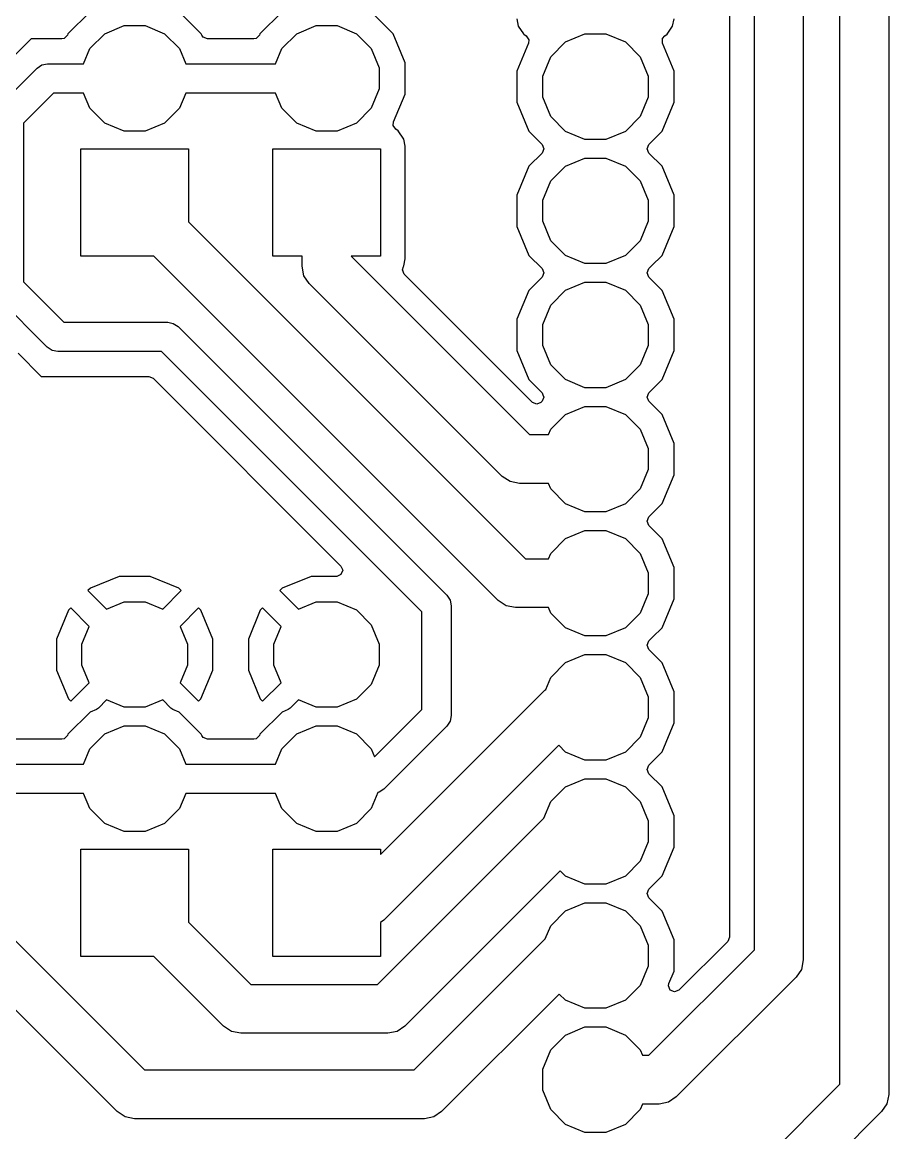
# Model space of a CAD drawing. Header units: millimetres. Extents: x 102.9 to 147, y -135 to -49.9.
# Drawn here: x 114.27 to 132, y -115.79 to -93.06 of the extents above; entities that cross this region are included whole.
import ezdxf

# ---------------------------------------------------------------- set-up
doc = ezdxf.new("R2010")
doc.units = ezdxf.units.MM
doc.layers.add('B.Cu', color=153, linetype='CONTINUOUS', true_color=0x4d7fc4)

msp = doc.modelspace()

# ---------------------------------------------------------------- linework, layer by layer
at = {"layer": 'B.Cu', "linetype": 'CONTINUOUS'}
for p, q in [((132, -89.5), (132, -115)), ((131, -114.792893), (131, -89.707106)), ((130.25, -90.75), (130.25, -112.25)), ((129.25, -112.042893), (129.25, -90.957106)), ((128.7415, -91.219096), (128.7415, -111.780904)), ((115.663123, -92.846381), (115.210648, -93.298856)), ((117.937887, -93.298858), (117.485409, -92.84638)), ((119.588856, -92.846381), (119.136381, -93.298856)), ((121.86362, -93.298858), (121.411142, -92.84638)), ((115.96314, -93.295383), (116.359668, -93.131136)), ((116.359668, -93.131136), (116.788866, -93.131136)), ((116.788866, -93.131136), (117.185394, -93.295383)), ((119.888873, -93.295383), (120.285401, -93.131136)), ((120.285401, -93.131136), (120.714599, -93.131136)), ((120.714599, -93.131136), (121.111127, -93.295383)), ((124.3915, -92.990086), (124.421002, -93.138402)), ((124.421002, -93.138402), (124.421003, -93.138405)), ((124.421003, -93.138405), (124.421004, -93.138407)), ((124.421004, -93.138407), (124.528212, -93.298856)), ((127.466608, -93.306608), (127.578996, -93.138407)), ((127.578996, -93.138407), (127.6085, -92.990082)), ((115.132728, -93.392062), (115.085277, -93.4015)), ((115.199837, -93.324954), (115.132728, -93.392062)), ((115.210645, -93.29886), (115.199837, -93.324954)), ((115.210648, -93.298856), (115.210645, -93.29886)), ((115.65965, -93.598873), (115.96314, -93.295383)), ((117.185394, -93.295383), (117.488884, -93.598873)), ((117.937887, -93.298859), (117.937887, -93.298858)), ((117.937888, -93.29886), (117.937887, -93.298859)), ((117.948697, -93.324954), (117.937888, -93.29886)), ((117.975576, -93.365181), (117.948697, -93.324954)), ((118.063257, -93.4015), (117.975576, -93.365181)), ((119.058461, -93.392062), (119.01101, -93.4015)), ((119.12557, -93.324954), (119.058461, -93.392062)), ((119.136378, -93.29886), (119.12557, -93.324954)), ((119.136381, -93.298856), (119.136378, -93.29886)), ((119.585383, -93.598873), (119.888873, -93.295383)), ((121.111127, -93.295383), (121.414617, -93.598873)), ((122.1085, -93.89005), (121.86362, -93.298858)), ((124.528212, -93.298856), (124.533392, -93.306608)), ((124.533392, -93.306608), (124.582078, -93.339139)), ((124.582078, -93.339139), (124.634805, -93.418049)), ((125.388873, -93.465383), (125.785401, -93.301136)), ((125.785401, -93.301136), (126.214599, -93.301136)), ((126.214599, -93.301136), (126.611127, -93.465383)), ((127.37225, -93.394788), (127.417918, -93.339141)), ((127.37225, -93.489692), (127.37225, -93.394788)), ((127.417918, -93.339141), (127.466608, -93.306608)), ((114.455107, -93.4015), (113.1915, -94.665107)), ((115.085277, -93.4015), (114.455107, -93.4015)), ((115.530777, -93.91), (115.65965, -93.598873)), ((117.488884, -93.598873), (117.617757, -93.91)), ((119.01101, -93.4015), (118.063257, -93.4015)), ((119.45651, -93.91), (119.585383, -93.598873)), ((121.414617, -93.598873), (121.578864, -93.995401)), ((124.627749, -93.489694), (124.3915, -94.060048)), ((124.634805, -93.418049), (124.627749, -93.489694)), ((125.085383, -93.768873), (125.388873, -93.465383)), ((126.611127, -93.465383), (126.914617, -93.768873)), ((127.6085, -94.06005), (127.37225, -93.489692)), ((124.921136, -94.165401), (125.085383, -93.768873)), ((126.914617, -93.768873), (127.078864, -94.165401)), ((113.787868, -94.787868), (114.577868, -93.997868)), ((114.577868, -93.997868), (114.675195, -93.932836)), ((114.675195, -93.932836), (114.79, -93.91)), ((114.79, -93.91), (115.530777, -93.91)), ((117.617757, -93.91), (119.45651, -93.91)), ((121.578864, -93.995401), (121.578864, -94.424599)), ((122.1085, -94.52995), (122.1085, -93.89005)), ((124.3915, -94.060048), (124.3915, -94.699951)), ((127.6085, -94.69995), (127.6085, -94.06005)), ((124.921136, -94.594599), (124.921136, -94.165401)), ((127.078864, -94.165401), (127.078864, -94.594599)), ((114.914264, -94.51), (114.3, -95.124264)), ((115.530777, -94.51), (114.914264, -94.51)), ((115.65965, -94.821127), (115.530777, -94.51)), ((117.617757, -94.51), (117.488884, -94.821127)), ((119.45651, -94.51), (117.617757, -94.51)), ((119.585383, -94.821127), (119.45651, -94.51)), ((121.578864, -94.424599), (121.414617, -94.821127)), ((121.872249, -95.100308), (122.1085, -94.52995)), ((124.3915, -94.699951), (124.63638, -95.291142)), ((125.085383, -94.991127), (124.921136, -94.594599)), ((127.078864, -94.594599), (126.914617, -94.991127)), ((127.36362, -95.291142), (127.6085, -94.69995)), ((115.96314, -95.124617), (115.65965, -94.821127)), ((117.488884, -94.821127), (117.185394, -95.124617)), ((119.888873, -95.124617), (119.585383, -94.821127)), ((121.414617, -94.821127), (121.111127, -95.124617)), ((125.388873, -95.294617), (125.085383, -94.991127)), ((126.914617, -94.991127), (126.611127, -95.294617)), ((114.3, -95.124264), (114.3, -98.375736)), ((116.359668, -95.288864), (115.96314, -95.124617)), ((117.185394, -95.124617), (116.788866, -95.288864)), ((120.285401, -95.288864), (119.888873, -95.124617)), ((121.111127, -95.124617), (120.714599, -95.288864)), ((121.865194, -95.171948), (121.872249, -95.100308)), ((121.91792, -95.250859), (121.865194, -95.171948)), ((116.788866, -95.288864), (116.359668, -95.288864)), ((120.714599, -95.288864), (120.285401, -95.288864)), ((121.966605, -95.283389), (121.91792, -95.250859)), ((121.966608, -95.283392), (121.966605, -95.283389)), ((122.078996, -95.451593), (121.966608, -95.283392)), ((124.63638, -95.291142), (124.907557, -95.562319)), ((125.785401, -95.458864), (125.388873, -95.294617)), ((126.611127, -95.294617), (126.214599, -95.458864)), ((127.203169, -95.451593), (127.36362, -95.291142)), ((115.474267, -97.85), (115.474267, -95.65)), ((115.474267, -95.65), (117.674267, -95.65)), ((117.674267, -95.65), (117.674267, -97.142893)), ((119.4, -97.85), (119.4, -95.65)), ((119.4, -95.65), (121.6, -95.65)), ((121.6, -95.65), (121.6, -97.85)), ((122.078996, -95.451596), (122.078996, -95.451593)), ((122.078997, -95.451597), (122.078996, -95.451596)), ((122.108499, -95.599913), (122.078997, -95.451597)), ((122.1085, -95.599915), (122.108499, -95.599913)), ((122.1085, -95.599918), (122.1085, -95.599915)), ((122.1085, -97.900082), (122.1085, -95.599918)), ((124.907557, -95.562319), (124.943876, -95.65)), ((124.943876, -95.65), (124.907557, -95.737681)), ((126.214599, -95.458864), (125.785401, -95.458864)), ((127.056124, -95.65), (127.092443, -95.562319)), ((127.092443, -95.737681), (127.056124, -95.65)), ((127.092443, -95.562319), (127.203169, -95.451593)), ((124.907557, -95.737681), (124.636381, -96.008856)), ((125.388873, -96.005383), (125.785401, -95.841136)), ((125.785401, -95.841136), (126.214599, -95.841136)), ((126.214599, -95.841136), (126.611127, -96.005383)), ((127.36362, -96.008858), (127.092443, -95.737681)), ((124.63638, -96.008857), (124.3915, -96.600048)), ((124.636381, -96.008856), (124.63638, -96.008857)), ((125.085383, -96.308873), (125.388873, -96.005383)), ((126.611127, -96.005383), (126.914617, -96.308873)), ((127.6085, -96.60005), (127.36362, -96.008858)), ((124.921136, -96.705401), (125.085383, -96.308873)), ((126.914617, -96.308873), (127.078864, -96.705401)), ((124.3915, -96.600048), (124.3915, -97.239951)), ((124.921136, -97.134599), (124.921136, -96.705401)), ((127.078864, -96.705401), (127.078864, -97.134599)), ((127.6085, -97.23995), (127.6085, -96.60005)), ((117.674267, -97.142893), (124.571374, -104.04)), ((124.3915, -97.239951), (124.63638, -97.831142)), ((125.085383, -97.531127), (124.921136, -97.134599)), ((127.078864, -97.134599), (126.914617, -97.531127)), ((127.36362, -97.831142), (127.6085, -97.23995)), ((125.388873, -97.834617), (125.085383, -97.531127)), ((126.914617, -97.531127), (126.611127, -97.834617)), ((116.967161, -97.85), (115.474267, -97.85)), ((124.010714, -104.893554), (116.967161, -97.85)), ((120, -97.85), (119.4, -97.85)), ((120, -98.055634), (120, -97.85)), ((121.6, -97.85), (121.001472, -97.85)), ((121.001472, -97.85), (124.651472, -101.5)), ((122.078996, -98.048407), (122.1085, -97.900082)), ((124.63638, -97.831142), (124.907557, -98.102319)), ((125.785401, -97.998864), (125.388873, -97.834617)), ((126.611127, -97.834617), (126.214599, -97.998864)), ((127.14636, -98.048402), (127.36362, -97.831142)), ((120.03806, -98.246976), (120, -98.055634)), ((122.050552, -98.12859), (122.07145, -98.0597)), ((122.086871, -98.216271), (122.050552, -98.12859)), ((122.07145, -98.0597), (122.078996, -98.048407)), ((124.907557, -98.102319), (124.943876, -98.19)), ((126.214599, -97.998864), (125.785401, -97.998864)), ((127.056124, -98.19), (127.092443, -98.102319)), ((127.092443, -98.102319), (127.14636, -98.048402)), ((114.3, -98.375736), (115.124264, -99.2)), ((120.146447, -98.409187), (120.03806, -98.246976)), ((124.710238, -100.839637), (122.086871, -98.216271)), ((124.907557, -98.277681), (124.636381, -98.548856)), ((124.943876, -98.19), (124.907557, -98.277681)), ((125.388873, -98.545383), (125.785401, -98.381136)), ((125.785401, -98.381136), (126.214599, -98.381136)), ((126.214599, -98.381136), (126.611127, -98.545383)), ((127.092443, -98.277681), (127.056124, -98.19)), ((127.36362, -98.548858), (127.092443, -98.277681)), ((124.090813, -102.353553), (120.146447, -98.409187)), ((124.63638, -98.548857), (124.3915, -99.140048)), ((124.636381, -98.548856), (124.63638, -98.548857)), ((125.085383, -98.848873), (125.388873, -98.545383)), ((126.611127, -98.545383), (126.914617, -98.848873)), ((127.6085, -99.14005), (127.36362, -98.548858)), ((114.787868, -99.712132), (113.787868, -98.712132)), ((124.921136, -99.245401), (125.085383, -98.848873)), ((126.914617, -98.848873), (127.078864, -99.245401)), ((115.124264, -99.2), (117.25, -99.2)), ((117.25, -99.2), (117.364805, -99.222836)), ((117.364805, -99.222836), (117.462132, -99.287868)), ((117.462132, -99.287868), (122.962132, -104.787868)), ((124.3915, -99.140048), (124.3915, -99.779951)), ((124.921136, -99.674599), (124.921136, -99.245401)), ((127.078864, -99.245401), (127.078864, -99.674599)), ((127.6085, -99.77995), (127.6085, -99.14005)), ((114.885195, -99.777164), (114.787868, -99.712132)), ((125.085383, -100.071127), (124.921136, -99.674599)), ((127.078864, -99.674599), (126.914617, -100.071127)), ((114.1915, -99.834892), (114.665108, -100.3085)), ((115, -99.8), (114.885195, -99.777164)), ((117.125736, -99.8), (115, -99.8)), ((122.45, -105.124264), (117.125736, -99.8)), ((124.3915, -99.779951), (124.63638, -100.371142)), ((127.36362, -100.371142), (127.6085, -99.77995)), ((125.388873, -100.374617), (125.085383, -100.071127)), ((126.914617, -100.071127), (126.611127, -100.374617)), ((114.665108, -100.3085), (114.665109, -100.308501)), ((114.665109, -100.308501), (115.359555, -100.308501)), ((115.359555, -100.308501), (115.359559, -100.3085)), ((115.359559, -100.3085), (116.863747, -100.3085)), ((116.863747, -100.3085), (116.951428, -100.344819)), ((116.951428, -100.344819), (120.794928, -104.188319)), ((124.63638, -100.371142), (124.907556, -100.642318)), ((125.785401, -100.538864), (125.388873, -100.374617)), ((126.611127, -100.374617), (126.214599, -100.538864)), ((127.092444, -100.642318), (127.36362, -100.371142)), ((124.907556, -100.642318), (124.925179, -100.684865)), ((126.214599, -100.538864), (125.785401, -100.538864)), ((127.056124, -100.73), (127.092443, -100.642319)), ((127.092443, -100.642319), (127.092444, -100.642318)), ((124.71024, -100.839639), (124.710238, -100.839637)), ((124.797922, -100.875956), (124.71024, -100.839639)), ((124.885602, -100.839635), (124.797922, -100.875956)), ((124.907558, -100.817678), (124.885602, -100.839635)), ((124.943875, -100.729999), (124.907558, -100.817678)), ((124.925179, -100.684865), (124.943875, -100.729996)), ((124.943875, -100.729996), (124.943874, -100.729997)), ((124.943874, -100.729997), (124.943875, -100.729999)), ((127.092443, -100.817681), (127.056124, -100.73)), ((127.36362, -101.088858), (127.092443, -100.817681)), ((125.085383, -101.388873), (125.388873, -101.085383)), ((125.388873, -101.085383), (125.785401, -100.921136)), ((125.785401, -100.921136), (126.214599, -100.921136)), ((126.214599, -100.921136), (126.611127, -101.085383)), ((126.611127, -101.085383), (126.914617, -101.388873)), ((127.6085, -101.68005), (127.36362, -101.088858)), ((124.651472, -101.5), (125.039353, -101.5)), ((125.039353, -101.5), (125.085383, -101.388873)), ((126.914617, -101.388873), (127.078864, -101.785401)), ((127.078864, -101.785401), (127.078864, -102.214599)), ((127.6085, -102.31995), (127.6085, -101.68005)), ((127.078864, -102.214599), (126.914617, -102.611127)), ((124.253024, -102.46194), (124.090813, -102.353553)), ((124.444366, -102.5), (124.253024, -102.46194)), ((127.36362, -102.911142), (127.6085, -102.31995)), ((125.039353, -102.5), (124.444366, -102.5)), ((125.085383, -102.611127), (125.039353, -102.5)), ((125.388873, -102.914617), (125.085383, -102.611127)), ((126.914617, -102.611127), (126.611127, -102.914617)), ((125.785401, -103.078864), (125.388873, -102.914617)), ((126.611127, -102.914617), (126.214599, -103.078864)), ((127.142261, -103.132501), (127.36362, -102.911142)), ((126.214599, -103.078864), (125.785401, -103.078864)), ((127.092443, -103.182319), (127.142261, -103.132501)), ((127.056124, -103.27), (127.092443, -103.182319)), ((127.092443, -103.357681), (127.056124, -103.27)), ((127.36362, -103.628858), (127.092443, -103.357681)), ((125.085383, -103.928873), (125.388873, -103.625383)), ((125.388873, -103.625383), (125.785401, -103.461136)), ((125.785401, -103.461136), (126.214599, -103.461136)), ((126.214599, -103.461136), (126.611127, -103.625383)), ((126.611127, -103.625383), (126.914617, -103.928873)), ((127.6085, -104.22005), (127.36362, -103.628858)), ((124.571374, -104.04), (125.039353, -104.04)), ((125.039353, -104.04), (125.085383, -103.928873)), ((126.914617, -103.928873), (127.078864, -104.325401)), ((120.794928, -104.188319), (120.831247, -104.276)), ((120.831247, -104.276), (120.794928, -104.363681)), ((127.6085, -104.85995), (127.6085, -104.22005)), ((116.256005, -104.4), (115.667939, -104.643585)), ((116.892528, -104.4), (116.256005, -104.4)), ((117.480594, -104.643585), (116.892528, -104.4)), ((120.181738, -104.4), (119.593672, -104.643585)), ((120.707247, -104.4), (120.181738, -104.4)), ((120.794928, -104.363681), (120.707247, -104.4)), ((127.078864, -104.325401), (127.078864, -104.754599)), ((115.667938, -104.643586), (115.619673, -104.691852)), ((115.619673, -104.691852), (115.99854, -105.070719)), ((115.667939, -104.643585), (115.667938, -104.643586)), ((117.149993, -105.070719), (117.528861, -104.691852)), ((117.528861, -104.691852), (117.480594, -104.643585)), ((119.593671, -104.643586), (119.545406, -104.691852)), ((119.545406, -104.691852), (119.924273, -105.070719)), ((119.593672, -104.643585), (119.593671, -104.643586)), ((127.078864, -104.754599), (126.914617, -105.151127)), ((115.99854, -105.070719), (116.359668, -104.921136)), ((116.359668, -104.921136), (116.788866, -104.921136)), ((116.788866, -104.921136), (117.149993, -105.070719)), ((119.924273, -105.070719), (120.285401, -104.921136)), ((120.285401, -104.921136), (120.714599, -104.921136)), ((120.714599, -104.921136), (121.111127, -105.085383)), ((122.962132, -104.787868), (123.027164, -104.885195)), ((123.027164, -104.885195), (123.05, -105)), ((124.172922, -105.001937), (124.010714, -104.893554)), ((127.36362, -105.451142), (127.6085, -104.85995)), ((115.217852, -105.093672), (114.974267, -105.681738)), ((115.217853, -105.093671), (115.217852, -105.093672)), ((115.266119, -105.045406), (115.217853, -105.093671)), ((115.644986, -105.424273), (115.266119, -105.045406)), ((117.882415, -105.045406), (117.503547, -105.424273)), ((117.930681, -105.093672), (117.882415, -105.045406)), ((118.174266, -105.681738), (117.930681, -105.093672)), ((119.143585, -105.093672), (118.9, -105.681738)), ((119.143586, -105.093671), (119.143585, -105.093672)), ((119.191852, -105.045406), (119.143586, -105.093671)), ((119.570719, -105.424273), (119.191852, -105.045406)), ((121.111127, -105.085383), (121.414617, -105.388873)), ((122.45, -107.125736), (122.45, -105.124264)), ((123.05, -105), (123.05, -107.25)), ((124.172925, -105.00194), (124.172922, -105.001937)), ((124.364267, -105.04), (124.172925, -105.00194)), ((125.039353, -105.04), (124.364267, -105.04)), ((125.085383, -105.151127), (125.039353, -105.04)), ((125.388873, -105.454617), (125.085383, -105.151127)), ((126.914617, -105.151127), (126.611127, -105.454617)), ((115.495403, -105.785401), (115.644986, -105.424273)), ((117.503547, -105.424273), (117.653131, -105.785401)), ((119.421136, -105.785401), (119.570719, -105.424273)), ((121.414617, -105.388873), (121.578864, -105.785401)), ((125.785401, -105.618864), (125.388873, -105.454617)), ((126.214599, -105.618864), (125.785401, -105.618864)), ((126.611127, -105.454617), (126.214599, -105.618864)), ((127.092443, -105.722319), (127.168316, -105.646446)), ((127.168316, -105.646446), (127.36362, -105.451142)), ((114.974267, -105.681738), (114.974267, -106.318261)), ((115.495403, -106.214599), (115.495403, -105.785401)), ((117.653131, -105.785401), (117.653131, -106.214599)), ((118.174267, -105.681741), (118.174266, -105.681738)), ((118.174267, -106.318258), (118.174267, -105.681741)), ((118.9, -105.681738), (118.9, -106.318261)), ((119.421136, -106.214599), (119.421136, -105.785401)), ((121.578864, -105.785401), (121.578864, -106.214599)), ((127.056124, -105.81), (127.092443, -105.722319)), ((127.092443, -105.897681), (127.056124, -105.81)), ((127.36362, -106.168858), (127.092443, -105.897681)), ((125.388873, -106.165383), (125.785401, -106.001136)), ((125.785401, -106.001136), (126.214599, -106.001136)), ((126.214599, -106.001136), (126.611127, -106.165383)), ((114.974267, -106.318261), (115.217852, -106.906327)), ((115.644986, -106.575726), (115.495403, -106.214599)), ((117.653131, -106.214599), (117.503547, -106.575726)), ((117.930681, -106.906327), (118.174266, -106.318261)), ((118.174266, -106.318261), (118.174267, -106.318258)), ((118.9, -106.318261), (119.143585, -106.906327)), ((119.570719, -106.575726), (119.421136, -106.214599)), ((121.578864, -106.214599), (121.414617, -106.611127)), ((125.085383, -106.468873), (125.388873, -106.165383)), ((126.611127, -106.165383), (126.914617, -106.468873)), ((127.6085, -106.76005), (127.36362, -106.168858)), ((115.266119, -106.954594), (115.644986, -106.575726)), ((117.503547, -106.575726), (117.882415, -106.954594)), ((119.191852, -106.954594), (119.570719, -106.575726)), ((124.983379, -106.715132), (125.085383, -106.468873)), ((126.914617, -106.468873), (127.078864, -106.865401)), ((121.414617, -106.611127), (121.111127, -106.914617)), ((121.6, -110.092893), (124.966446, -106.726447)), ((124.966446, -106.726447), (124.983379, -106.715132)), ((127.6085, -107.39995), (127.6085, -106.76005)), ((115.217852, -106.906327), (115.266119, -106.954594)), ((115.998539, -106.929279), (115.83133, -107.096489)), ((116.359668, -107.078864), (115.998539, -106.929279)), ((117.149993, -106.92928), (116.788866, -107.078864)), ((117.317202, -107.096489), (117.149993, -106.92928)), ((117.882415, -106.954594), (117.93068, -106.906328)), ((117.93068, -106.906328), (117.930681, -106.906327)), ((119.143585, -106.906327), (119.191852, -106.954594)), ((119.924272, -106.929279), (119.757063, -107.096489)), ((120.285401, -107.078864), (119.924272, -106.929279)), ((121.111127, -106.914617), (120.714599, -107.078864)), ((127.078864, -106.865401), (127.078864, -107.294599)), ((115.663123, -107.176381), (115.210648, -107.628856)), ((115.791103, -107.123369), (115.663123, -107.176381)), ((115.83133, -107.096489), (115.791103, -107.123369)), ((116.788866, -107.078864), (116.359668, -107.078864)), ((117.35743, -107.123369), (117.317202, -107.096489)), ((117.485409, -107.17638), (117.35743, -107.123369)), ((117.937887, -107.628858), (117.485409, -107.17638)), ((119.588856, -107.176381), (119.136381, -107.628856)), ((119.716836, -107.123369), (119.588856, -107.176381)), ((119.757063, -107.096489), (119.716836, -107.123369)), ((120.714599, -107.078864), (120.285401, -107.078864)), ((121.48264, -108.093095), (122.45, -107.125736)), ((123.05, -107.25), (123.027164, -107.364805)), ((115.96314, -107.625383), (116.359668, -107.461136)), ((116.359668, -107.461136), (116.788866, -107.461136)), ((116.788866, -107.461136), (117.185394, -107.625383)), ((119.888873, -107.625383), (120.285401, -107.461136)), ((120.285401, -107.461136), (120.714599, -107.461136)), ((120.714599, -107.461136), (121.111127, -107.625383)), ((122.962132, -107.462132), (121.672132, -108.752132)), ((123.027164, -107.364806), (122.962132, -107.462132)), ((123.027164, -107.364805), (123.027164, -107.364806)), ((127.078864, -107.294599), (126.914617, -107.691127)), ((127.36362, -107.991142), (127.6085, -107.39995)), ((115.199837, -107.654954), (115.132728, -107.722062)), ((115.210645, -107.62886), (115.199837, -107.654954)), ((115.210648, -107.628856), (115.210645, -107.62886)), ((115.65965, -107.928873), (115.96314, -107.625383)), ((117.185394, -107.625383), (117.488884, -107.928873)), ((117.937887, -107.628859), (117.937887, -107.628858)), ((117.937888, -107.62886), (117.937887, -107.628859)), ((117.948697, -107.654954), (117.937888, -107.62886)), ((117.975576, -107.695181), (117.948697, -107.654954)), ((118.063257, -107.7315), (117.975576, -107.695181)), ((119.12557, -107.654954), (119.058461, -107.722062)), ((119.136378, -107.62886), (119.12557, -107.654954)), ((119.136381, -107.628856), (119.136378, -107.62886)), ((119.585383, -107.928873), (119.888873, -107.625383)), ((121.111127, -107.625383), (121.414617, -107.928873)), ((126.914617, -107.691127), (126.611127, -107.994617)), ((115.085277, -107.7315), (114.137523, -107.7315)), ((115.132728, -107.722062), (115.085277, -107.7315)), ((115.530777, -108.24), (115.65965, -107.928873)), ((117.488884, -107.928873), (117.617757, -108.24)), ((119.01101, -107.7315), (118.063257, -107.7315)), ((119.058461, -107.722062), (119.01101, -107.7315)), ((119.45651, -108.24), (119.585383, -107.928873)), ((121.414617, -107.928873), (121.48264, -108.093095)), ((125.250681, -107.856425), (121.673553, -111.433553)), ((125.388873, -107.994617), (125.250681, -107.856425)), ((125.785401, -108.158864), (125.388873, -107.994617)), ((126.214599, -108.158864), (125.785401, -108.158864)), ((126.611127, -107.994617), (126.214599, -108.158864)), ((127.092443, -108.262319), (127.36362, -107.991142)), ((113.692023, -108.24), (115.530777, -108.24)), ((117.617757, -108.24), (119.45651, -108.24)), ((127.056124, -108.35), (127.092443, -108.262319)), ((127.092443, -108.437681), (127.056124, -108.35)), ((125.388873, -108.705383), (125.785401, -108.541136)), ((125.785401, -108.541136), (126.214599, -108.541136)), ((126.214599, -108.541136), (126.611127, -108.705383)), ((127.36362, -108.708858), (127.092443, -108.437681)), ((115.530777, -108.84), (113.692023, -108.84)), ((115.65965, -109.151127), (115.530777, -108.84)), ((117.617757, -108.84), (117.488884, -109.151127)), ((119.45651, -108.84), (117.617757, -108.84)), ((119.585383, -109.151127), (119.45651, -108.84)), ((121.550986, -108.821901), (121.414617, -109.151127)), ((121.574805, -108.817164), (121.550986, -108.821901)), ((121.672132, -108.752132), (121.574805, -108.817164)), ((125.085383, -109.008873), (125.388873, -108.705383)), ((126.611127, -108.705383), (126.914617, -109.008873)), ((127.6085, -109.30005), (127.36362, -108.708858)), ((124.944925, -109.347967), (125.085383, -109.008873)), ((126.914617, -109.008873), (127.078864, -109.405401)), ((115.96314, -109.454617), (115.65965, -109.151127)), ((117.488884, -109.151127), (117.185394, -109.454617)), ((119.888873, -109.454617), (119.585383, -109.151127)), ((121.414617, -109.151127), (121.111127, -109.454617)), ((127.6085, -109.93995), (127.6085, -109.30005)), ((116.359668, -109.618864), (115.96314, -109.454617)), ((117.185394, -109.454617), (116.788866, -109.618864)), ((120.285401, -109.618864), (119.888873, -109.454617)), ((121.111127, -109.454617), (120.714599, -109.618864)), ((121.542894, -112.75), (124.944925, -109.347967)), ((127.078864, -109.405401), (127.078864, -109.834599)), ((116.788866, -109.618864), (116.359668, -109.618864)), ((120.714599, -109.618864), (120.285401, -109.618864)), ((115.474267, -112.18), (115.474267, -109.98)), ((115.474267, -109.98), (117.674267, -109.98)), ((117.674267, -109.98), (117.674267, -111.472893)), ((119.4, -112.18), (119.4, -109.98)), ((119.4, -109.98), (121.6, -109.98)), ((121.6, -109.98), (121.6, -110.092893)), ((127.078864, -109.834599), (126.914617, -110.231127)), ((127.36362, -110.531142), (127.6085, -109.93995)), ((125.280681, -110.426425), (122.103553, -113.603553)), ((125.388873, -110.534617), (125.280681, -110.426425)), ((126.914617, -110.231127), (126.611127, -110.534617)), ((125.785401, -110.698864), (125.388873, -110.534617)), ((126.611127, -110.534617), (126.214599, -110.698864)), ((127.092443, -110.802319), (127.36362, -110.531142)), ((126.214599, -110.698864), (125.785401, -110.698864)), ((127.056124, -110.89), (127.092443, -110.802319)), ((127.092443, -110.977681), (127.056124, -110.89)), ((125.388873, -111.245383), (125.785401, -111.081136)), ((125.785401, -111.081136), (126.214599, -111.081136)), ((126.214599, -111.081136), (126.611127, -111.245383)), ((127.36362, -111.248858), (127.092443, -110.977681)), ((125.085383, -111.548873), (125.388873, -111.245383)), ((126.611127, -111.245383), (126.914617, -111.548873)), ((127.6085, -111.84005), (127.36362, -111.248858)), ((113.748533, -111.472893), (116.77564, -114.5)), ((117.674267, -111.472893), (118.951374, -112.75)), ((121.673553, -111.433553), (121.6, -111.4827)), ((121.6, -111.4827), (121.6, -112.18)), ((124.97321, -111.819682), (125.085383, -111.548873)), ((126.914617, -111.548873), (127.078864, -111.945401)), ((128.7415, -111.780904), (128.705181, -111.868585)), ((122.292894, -114.5), (124.97321, -111.819682)), ((127.078864, -111.945401), (127.078864, -112.374599)), ((127.6085, -112.47995), (127.6085, -111.84005)), ((128.705181, -111.868585), (127.706132, -112.867633)), ((116.214979, -115.353553), (113.041427, -112.18)), ((116.967161, -112.18), (115.474267, -112.18)), ((118.390713, -113.603553), (116.967161, -112.18)), ((121.6, -112.18), (119.4, -112.18)), ((127.092894, -114.2), (129.25, -112.042893)), ((130.25, -112.25), (130.21194, -112.441342)), ((127.078864, -112.374599), (126.914617, -112.771127)), ((127.503889, -112.732502), (127.6085, -112.47995)), ((130.21194, -112.441342), (130.103553, -112.603554)), ((130.103553, -112.603554), (127.653553, -115.053553)), ((118.951374, -112.75), (121.542894, -112.75)), ((126.914617, -112.771127), (126.611127, -113.074617)), ((127.494451, -112.779952), (127.503889, -112.732502)), ((127.53077, -112.867633), (127.494451, -112.779952)), ((127.618451, -112.903952), (127.53077, -112.867633)), ((127.706132, -112.867633), (127.618451, -112.903952)), ((125.260681, -112.946425), (122.853553, -115.353553)), ((125.388873, -113.074617), (125.260681, -112.946425)), ((125.785401, -113.238864), (125.388873, -113.074617)), ((126.611127, -113.074617), (126.214599, -113.238864)), ((126.214599, -113.238864), (125.785401, -113.238864)), ((118.552925, -113.71194), (118.390713, -113.603553)), ((122.103553, -113.603553), (121.941342, -113.71194)), ((125.388873, -113.785383), (125.785401, -113.621136)), ((125.785401, -113.621136), (126.214599, -113.621136)), ((126.214599, -113.621136), (126.611127, -113.785383)), ((118.744267, -113.75), (118.552925, -113.71194)), ((121.75, -113.75), (118.744267, -113.75)), ((121.941342, -113.71194), (121.75, -113.75)), ((125.085383, -114.088873), (125.388873, -113.785383)), ((126.611127, -113.785383), (126.914617, -114.088873)), ((124.921136, -114.485401), (125.085383, -114.088873)), ((126.914617, -114.088873), (126.960647, -114.2)), ((126.960647, -114.2), (127.092894, -114.2)), ((116.77564, -114.5), (122.292894, -114.5)), ((124.921136, -114.914599), (124.921136, -114.485401)), ((125.085383, -115.311127), (124.921136, -114.914599)), ((129.052894, -116.74), (131, -114.792893)), ((126.960647, -115.2), (126.914617, -115.311127)), ((127.3, -115.2), (126.960647, -115.2)), ((127.491342, -115.16194), (127.3, -115.2)), ((127.653553, -115.053553), (127.491342, -115.16194)), ((131.96194, -115.191342), (131.853553, -115.353554)), ((132, -115), (131.96194, -115.191342)), ((116.377191, -115.46194), (116.214979, -115.353553)), ((122.853553, -115.353553), (122.691342, -115.46194)), ((125.388873, -115.614617), (125.085383, -115.311127)), ((126.914617, -115.311127), (126.611127, -115.614617)), ((131.853553, -115.353554), (129.613553, -117.593553)), ((116.568533, -115.5), (116.377191, -115.46194)), ((122.5, -115.5), (116.568533, -115.5)), ((122.691342, -115.46194), (122.5, -115.5)), ((125.785401, -115.778864), (125.388873, -115.614617)), ((126.611127, -115.614617), (126.214599, -115.778864)), ((126.214599, -115.778864), (125.785401, -115.778864))]:
    msp.add_line(p, q, dxfattribs=at)

doc.saveas('drawing.dxf')
